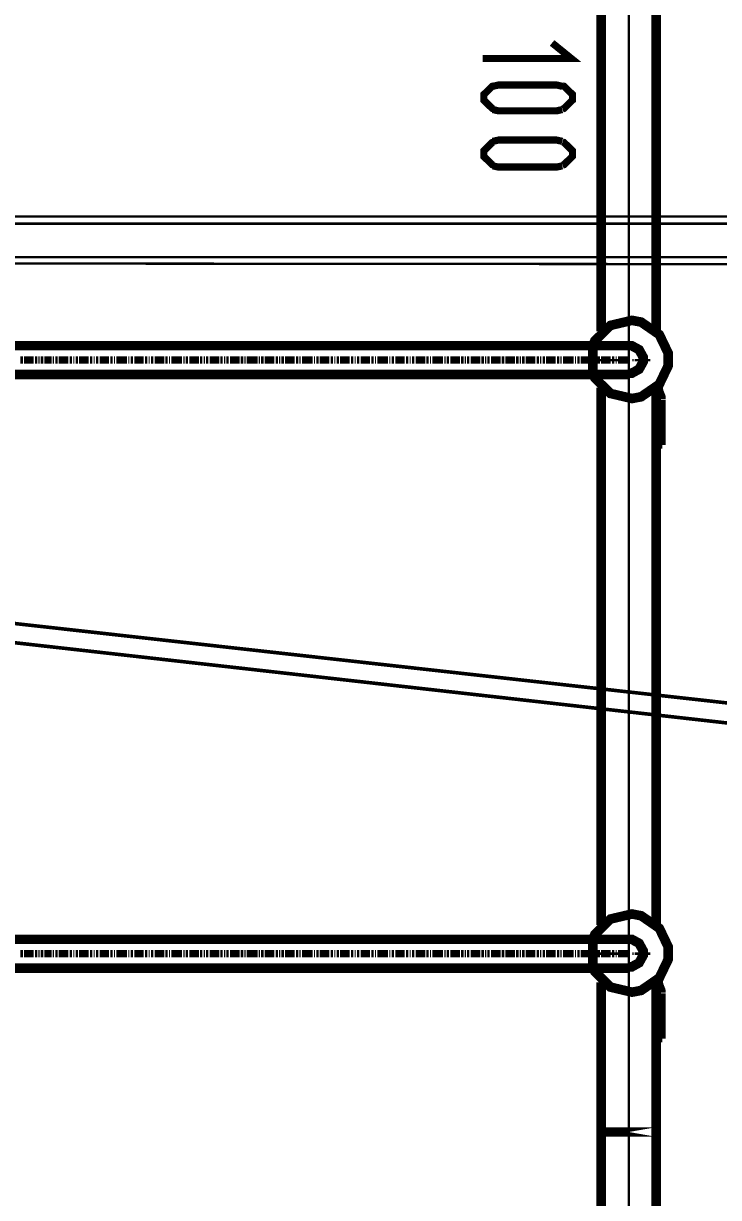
# Model space of a CAD drawing. Extents: x 0.4 to 11.4, y 0.4 to 16.2.
# Drawn here: x 8.507 to 9.474, y 8.723 to 10.358 of the extents above; entities that cross this region are included whole.
import ezdxf

# ---------------------------------------------------------------- set-up
doc = ezdxf.new("R2010")
doc.units = 0
doc.header["$MEASUREMENT"] = 0
doc.dimstyles.get("Standard").update_dxf_attribs({"dimtxt": 0.18, "dimasz": 0.18, "dimexe": 0.18, "dimexo": 0.0625, "dimgap": 0.09, "dimtad": 0, "dimtih": 1, "dimtoh": 1, "dimdec": 4, "dimzin": 0, "dimdsep": 46, "dimtxsty": 'Standard', "dimcen": 0.09, "dimadec": 0, "dimazin": 0, "dimtfac": 1, "dimtdec": 4, "dimtofl": 0, "dimtmove": 0, "dimatfit": 3, "dimfxl": 1, "dimtolj": 1, "dimtzin": 0, "dimarcsym": 0})

# ---------------------------------------------------------------- blocks, each defined once
blk = doc.blocks.new('*D3')
at = {"color": 0, "linetype": 'Continuous', "lineweight": -2, "transparency": 16777216}
for p, q in [((9.6237, 12.8227), (10.7662, 12.8227)), ((10.5862, 12.6427), (10.5862, 9.1986)), ((10.5862, 5.3945), (10.5862, 8.8386)), ((8.9003, 5.2145), (10.7662, 5.2145))]:
    blk.add_line(p, q, dxfattribs=at)
at = {"color": 0, "linetype": 'Continuous', "transparency": 16777216}
for points in [[(10.5562, 12.6427), (10.6162, 12.6427), (10.5862, 12.8227)], [(10.5562, 5.3945), (10.6162, 5.3945), (10.5862, 5.2145)]]:
    blk.add_solid(points, dxfattribs=at)
at = {"layer": 'Defpoints', "color": 0, "linetype": 'Continuous', "transparency": 16777216}
for p in [(9.5612, 12.8227), (10.5862, 12.8227), (8.8378, 5.2145)]:
    blk.add_point(p, dxfattribs=at)
at = {"color": 0, "linetype": 'Continuous', "transparency": 16777216, "insert": (10.5862, 9.0186), "char_height": 0.18, "attachment_point": 5}
blk.add_mtext('\\A1;varB', dxfattribs=at)

msp = doc.modelspace()

# ---------------------------------------------------------------- linework, layer by layer
at = {"color": 0}
for points, const_width in [([(9.34944, 8.81446), (9.34944, 10.7994)], 0.00333), ([(9.31108, 9.92947), (9.31108, 10.6778)], 0.01333), ([(9.38781, 9.92947), (9.38781, 10.6778)], 0.01333), ([(9.24278, 10.3311), (9.26942, 10.3095), (9.16613, 10.3095), (9.14611, 10.3095)], 0.01), ([(9.16146, 10.2714), (9.1594, 10.2707), (9.14779, 10.2592), (9.14779, 10.2553), (9.14779, 10.2513), (9.1594, 10.2399), (9.16146, 10.2392)], 0.01), ([(9.257, 10.2706), (9.24914, 10.2725), (9.16812, 10.2725), (9.16021, 10.2706)], 0.01), ([(9.25722, 10.2391), (9.25933, 10.2398), (9.27111, 10.2514), (9.27111, 10.2553), (9.27111, 10.2593), (9.25933, 10.2708), (9.25722, 10.2714)], 0.01), ([(9.16021, 10.2383), (9.16812, 10.2365), (9.24914, 10.2365), (9.257, 10.2383)], 0.01), ([(9.16146, 10.193), (9.1594, 10.1924), (9.14779, 10.1808), (9.14779, 10.1769), (9.14779, 10.1729), (9.1594, 10.1616), (9.16146, 10.1609)], 0.01), ([(9.257, 10.194), (9.24914, 10.1958), (9.16812, 10.1958), (9.16021, 10.194)], 0.01), ([(9.25722, 10.1607), (9.25933, 10.1615), (9.27111, 10.1731), (9.27111, 10.1769), (9.27111, 10.181), (9.25933, 10.1925), (9.25722, 10.1931)], 0.01), ([(9.16021, 10.1599), (9.16812, 10.1582), (9.24914, 10.1582), (9.257, 10.1599)], 0.01), ([(7.70281, 10.0895), (9.77111, 10.0895)], 0.00333), ([(9.77111, 10.0794), (7.70111, 10.0794)], 0.00333), ([(9.77111, 10.0228), (7.76611, 10.0245)], 0.00333), ([(9.77111, 10.0328), (7.76779, 10.0328)], 0.00333), ([(9.29986, 9.8705), (9.30225, 9.86447), (9.32411, 9.84289), (9.354, 9.83589), (9.36035, 9.83708), (9.36675, 9.83832), (9.39204, 9.85574), (9.40446, 9.88167), (9.40446, 9.89031), (9.40446, 9.89899), (9.39204, 9.92486), (9.36675, 9.94233), (9.36035, 9.94353), (9.354, 9.94476), (9.32411, 9.93772), (9.30225, 9.91613), (9.29986, 9.91004)], 0.01333), ([(9.29943, 9.86947), (9.29943, 9.90944)], 0.01333), ([(9.34944, 9.90944), (9.29943, 9.90944)], 0.01333), ([(9.35026, 9.8711), (9.35368, 9.8711), (9.36387, 9.87674), (9.36947, 9.88693), (9.36947, 9.89031), (9.36947, 9.89372), (9.36387, 9.90386), (9.35368, 9.90944), (9.35026, 9.90944)], 0.01333), ([(9.34944, 9.91444), (9.34944, 9.91613), (9.34944, 9.91775), (9.34944, 9.91943)], 0.00333), ([(9.34944, 9.91114), (9.34944, 9.91276)], 0.00333), ([(9.34944, 9.89947), (9.34944, 9.9011), (9.34944, 9.90278), (9.34944, 9.90446), (9.34944, 9.90608), (9.34944, 9.90776), (9.34944, 9.90944)], 0.00333), ([(9.34944, 9.89611), (9.34944, 9.89779)], 0.00333), ([(9.34944, 9.88444), (9.34944, 9.88613), (9.34944, 9.88781), (9.34944, 9.88943), (9.34944, 9.89111), (9.34944, 9.89279), (9.34944, 9.89442)], 0.00333), ([(9.34944, 9.86947), (9.29943, 9.86947)], 0.01333), ([(9.29943, 9.88943), (9.30111, 9.88943), (9.30279, 9.88943), (9.30447, 9.88943), (9.3061, 9.88943)], 0.00333), ([(9.30778, 9.88943), (9.30946, 9.88943), (9.31108, 9.88943)], 0.00333), ([(9.31278, 9.88943), (9.31446, 9.88943), (9.31614, 9.88943), (9.31776, 9.88943), (9.31944, 9.88943), (9.32112, 9.88943)], 0.00333), ([(9.32275, 9.88943), (9.32443, 9.88943), (9.32611, 9.88943)], 0.00333), ([(9.32781, 9.88943), (9.32943, 9.88943), (9.33111, 9.88943), (9.33279, 9.88943), (9.33442, 9.88943), (9.3361, 9.88943)], 0.00333), ([(9.33946, 9.88943), (9.3411, 9.88943)], 0.00333), ([(9.34278, 9.88943), (9.34446, 9.88943), (9.34614, 9.88943), (9.34776, 9.88943), (9.34944, 9.88943), (9.35113, 9.88943)], 0.00333), ([(9.34944, 9.88112), (9.34944, 9.88276)], 0.00333), ([(9.34944, 9.86947), (9.34944, 9.8711), (9.34944, 9.87278), (9.34944, 9.87446), (9.34944, 9.87608), (9.34944, 9.87776), (9.34944, 9.87944)], 0.00333), ([(9.35444, 9.88943), (9.35612, 9.88943)], 0.00333), ([(9.35781, 9.88943), (9.35943, 9.88943), (9.36111, 9.88943), (9.36279, 9.88943), (9.36442, 9.88943), (9.3661, 9.88943)], 0.00333), ([(9.36947, 9.88943), (9.3711, 9.88943)], 0.00333), ([(9.37278, 9.88943), (9.37446, 9.88943), (9.37608, 9.88943), (9.37776, 9.88943), (9.37944, 9.88943)], 0.00333), ([(9.34944, 9.8661), (9.34944, 9.86778)], 0.00333), ([(9.34944, 9.85943), (9.34944, 9.86111), (9.34944, 9.86279), (9.34944, 9.86442)], 0.00333), ([(9.39111, 9.85444), (9.39279, 9.84614), (9.39611, 9.83778)], 0.01), ([(9.31108, 9.10275), (9.31108, 9.85113)], 0.01333), ([(9.39111, 9.83778), (9.38781, 9.84446), (9.39279, 9.84614)], 0.01), ([(9.38781, 9.10275), (9.38781, 9.85113)], 0.01333), ([(9.38781, 9.85113), (9.38943, 9.84614)], 0.01), ([(9.39611, 9.83529), (9.39611, 9.8361), (9.39578, 9.83826), (9.39567, 9.83849)], 0.01), ([(9.39111, 9.83529), (9.39111, 9.83578), (9.3909, 9.83708), (9.39085, 9.83724)], 0.01), ([(9.39111, 9.77111), (9.39111, 9.83442)], 0.01), ([(9.39611, 9.77111), (9.39611, 9.83442)], 0.01), ([(9.39111, 9.77111), (9.39611, 9.77111)], 0.01), ([(9.82275, 9.37446), (7.65608, 9.6161)], 0.005), ([(9.83778, 9.34446), (7.64947, 9.5911)], 0.005), ([(9.29986, 9.04383), (9.30225, 9.03782), (9.32411, 9.01622), (9.354, 9.00917), (9.36035, 9.01036), (9.36675, 9.01161), (9.39204, 9.02908), (9.40446, 9.05496), (9.40446, 9.06358), (9.40446, 9.07226), (9.39204, 9.09819), (9.36675, 9.11561), (9.36035, 9.11681), (9.354, 9.11806), (9.32411, 9.11106), (9.30225, 9.08946), (9.29986, 9.08339)], 0.01333), ([(9.34944, 9.08946), (9.34944, 9.0911), (9.34944, 9.09278)], 0.00333), ([(9.29943, 9.04275), (9.29943, 9.08279)], 0.01333), ([(9.34944, 9.08279), (9.29943, 9.08279)], 0.01333), ([(9.35026, 9.04443), (9.35368, 9.04443), (9.36387, 9.05007), (9.36947, 9.06022), (9.36947, 9.06358), (9.36947, 9.067), (9.36387, 9.07721), (9.35368, 9.08279), (9.35026, 9.08279)], 0.01333), ([(9.34944, 9.07943), (9.34944, 9.08111), (9.34944, 9.08279), (9.34944, 9.08442), (9.34944, 9.0861), (9.34944, 9.08778)], 0.00333), ([(9.34944, 9.07443), (9.34944, 9.07611), (9.34944, 9.07781)], 0.00333), ([(9.34944, 9.06446), (9.34944, 9.06614), (9.34944, 9.06776), (9.34944, 9.06944), (9.34944, 9.07112), (9.34944, 9.07275)], 0.00333), ([(9.29943, 9.06278), (9.30111, 9.06278), (9.30279, 9.06278), (9.30447, 9.06278), (9.3061, 9.06278)], 0.00333), ([(9.30778, 9.06278), (9.30946, 9.06278), (9.31108, 9.06278)], 0.00333), ([(9.31278, 9.06278), (9.31446, 9.06278), (9.31614, 9.06278), (9.31776, 9.06278), (9.31944, 9.06278), (9.32112, 9.06278)], 0.00333), ([(9.32275, 9.06278), (9.32443, 9.06278), (9.32611, 9.06278)], 0.00333), ([(9.32781, 9.06278), (9.32943, 9.06278), (9.33111, 9.06278), (9.33279, 9.06278), (9.33442, 9.06278), (9.3361, 9.06278)], 0.00333), ([(9.33946, 9.06278), (9.3411, 9.06278)], 0.00333), ([(9.34278, 9.06278), (9.34446, 9.06278), (9.34614, 9.06278), (9.34776, 9.06278), (9.34944, 9.06278), (9.35113, 9.06278)], 0.00333), ([(9.34944, 9.05946), (9.34944, 9.06108), (9.34944, 9.06278)], 0.00333), ([(9.34944, 9.04943), (9.34944, 9.05111), (9.34944, 9.05279), (9.34944, 9.05447), (9.34944, 9.0561), (9.34944, 9.05778)], 0.00333), ([(9.35444, 9.06278), (9.35612, 9.06278)], 0.00333), ([(9.35781, 9.06278), (9.35943, 9.06278), (9.36111, 9.06278), (9.36279, 9.06278), (9.36442, 9.06278), (9.3661, 9.06278)], 0.00333), ([(9.36947, 9.06278), (9.3711, 9.06278)], 0.00333), ([(9.37278, 9.06278), (9.37446, 9.06278), (9.37608, 9.06278), (9.37776, 9.06278), (9.37944, 9.06278)], 0.00333), ([(9.34944, 9.04275), (9.29943, 9.04275)], 0.01333), ([(9.34944, 9.04443), (9.34944, 9.04611), (9.34944, 9.04779)], 0.00333), ([(9.34944, 9.03444), (9.34944, 9.03614), (9.34944, 9.03776), (9.34944, 9.03944), (9.34944, 9.04113), (9.34944, 9.04275)], 0.00333), ([(9.31108, 8.81446), (9.31108, 9.02279)], 0.01333), ([(9.38781, 8.81446), (9.38781, 9.02279)], 0.01333), ([(9.38781, 9.02279), (9.38943, 9.01779)], 0.01), ([(9.39111, 9.02778), (9.39279, 9.01942), (9.39611, 9.01113)], 0.01), ([(9.39111, 9.00944), (9.38781, 9.01779), (9.39279, 9.01942)], 0.01), ([(9.39111, 9.00862), (9.39111, 9.00911), (9.3909, 9.01042), (9.39085, 9.01053)], 0.01), ([(9.39111, 8.94444), (9.39111, 9.00776)], 0.01), ([(9.39611, 9.00862), (9.39611, 9.00944), (9.39578, 9.01161), (9.39567, 9.01183)], 0.01), ([(9.39611, 8.94444), (9.39611, 9.00776)], 0.01), ([(9.39111, 8.94444), (9.39611, 8.94444)], 0.01), ([(9.31108, 8.27447), (9.31108, 8.81446)], 0.01333), ([(9.34944, 4.84446), (9.34944, 8.81446)], 0.00333), ([(9.38781, 8.27447), (9.38781, 8.81446)], 0.01333)]:
    msp.add_lwpolyline(points, dxfattribs=dict(at, const_width=const_width))
at = {"color": 142}
for points, const_width in [([(9.29943, 9.90944), (7.12446, 9.90944)], 0.01333), ([(8.50276, 9.88943), (8.50444, 9.88943), (8.50612, 9.88943)], 0.01), ([(8.50776, 9.88943), (8.50944, 9.88943), (8.51113, 9.88943), (8.51281, 9.88943)], 0.01), ([(8.51281, 9.88943), (8.51443, 9.88943), (8.51611, 9.88943), (8.51779, 9.88943), (8.51942, 9.88943)], 0.01), ([(8.51942, 9.88943), (8.52111, 9.88943)], 0.01), ([(8.52279, 9.88943), (8.52447, 9.88943), (8.5261, 9.88943)], 0.01), ([(8.52778, 9.88943), (8.52946, 9.88943)], 0.01), ([(8.53108, 9.88943), (8.53276, 9.88943), (8.53444, 9.88943)], 0.01), ([(8.53614, 9.88943), (8.53776, 9.88943), (8.53944, 9.88943), (8.54113, 9.88943)], 0.01), ([(8.54113, 9.88943), (8.54275, 9.88943), (8.54443, 9.88943), (8.54611, 9.88943)], 0.01), ([(8.54779, 9.88943), (8.54943, 9.88943)], 0.01), ([(8.55111, 9.88943), (8.55279, 9.88943), (8.55447, 9.88943)], 0.01), ([(8.5561, 9.88943), (8.55778, 9.88943), (8.55946, 9.88943), (8.56108, 9.88943)], 0.01), ([(8.56108, 9.88943), (8.56278, 9.88943), (8.56446, 9.88943), (8.56614, 9.88943), (8.56776, 9.88943)], 0.01), ([(8.56776, 9.88943), (8.56944, 9.88943)], 0.01), ([(8.57112, 9.88943), (8.57275, 9.88943), (8.57443, 9.88943)], 0.01), ([(8.57611, 9.88943), (8.57781, 9.88943)], 0.01), ([(8.57943, 9.88943), (8.58111, 9.88943), (8.58279, 9.88943)], 0.01), ([(8.58442, 9.88943), (8.5861, 9.88943), (8.58778, 9.88943), (8.58946, 9.88943)], 0.01), ([(8.58946, 9.88943), (8.5911, 9.88943), (8.59278, 9.88943), (8.59446, 9.88943), (8.59614, 9.88943)], 0.01), ([(8.59614, 9.88943), (8.59776, 9.88943)], 0.01), ([(8.59944, 9.88943), (8.60113, 9.88943), (8.60275, 9.88943)], 0.01), ([(8.60444, 9.88943), (8.60612, 9.88943)], 0.01), ([(8.60781, 9.88943), (8.60943, 9.88943), (8.61111, 9.88943)], 0.01), ([(8.61279, 9.88943), (8.61442, 9.88943), (8.6161, 9.88943), (8.61778, 9.88943)], 0.01), ([(8.61778, 9.88943), (8.61947, 9.88943), (8.6211, 9.88943), (8.62278, 9.88943), (8.62446, 9.88943)], 0.01), ([(8.62446, 9.88943), (8.62608, 9.88943)], 0.01), ([(8.62776, 9.88943), (8.62944, 9.88943), (8.63112, 9.88943)], 0.01), ([(8.63276, 9.88943), (8.63444, 9.88943)], 0.01), ([(8.63613, 9.88943), (8.63781, 9.88943), (8.63943, 9.88943), (8.64111, 9.88943)], 0.01), ([(8.64111, 9.88943), (8.64279, 9.88943), (8.64442, 9.88943), (8.64611, 9.88943), (8.64779, 9.88943)], 0.01), ([(8.64779, 9.88943), (8.64947, 9.88943), (8.6511, 9.88943)], 0.01), ([(8.65278, 9.88943), (8.65446, 9.88943)], 0.01), ([(8.65608, 9.88943), (8.65776, 9.88943), (8.65944, 9.88943)], 0.01), ([(8.66114, 9.88943), (8.66276, 9.88943), (8.66444, 9.88943), (8.66613, 9.88943)], 0.01), ([(8.66613, 9.88943), (8.66775, 9.88943), (8.66943, 9.88943), (8.67111, 9.88943), (8.67279, 9.88943)], 0.01), ([(8.67279, 9.88943), (8.67443, 9.88943)], 0.01), ([(8.67611, 9.88943), (8.67779, 9.88943), (8.67947, 9.88943)], 0.01), ([(8.6811, 9.88943), (8.68278, 9.88943)], 0.01), ([(8.68446, 9.88943), (8.68608, 9.88943), (8.68778, 9.88943)], 0.01), ([(8.68946, 9.88943), (8.69114, 9.88943), (8.69276, 9.88943), (8.69444, 9.88943)], 0.01), ([(8.69444, 9.88943), (8.69612, 9.88943), (8.69775, 9.88943), (8.69943, 9.88943), (8.70111, 9.88943)], 0.01), ([(8.70111, 9.88943), (8.70281, 9.88943)], 0.01), ([(8.70443, 9.88943), (8.70611, 9.88943), (8.70779, 9.88943)], 0.01), ([(8.70942, 9.88943), (8.7111, 9.88943)], 0.01), ([(8.71278, 9.88943), (8.71446, 9.88943), (8.7161, 9.88943), (8.71778, 9.88943)], 0.01), ([(8.71778, 9.88943), (8.71946, 9.88943), (8.72114, 9.88943), (8.72276, 9.88943), (8.72444, 9.88943)], 0.01), ([(8.72444, 9.88943), (8.72613, 9.88943), (8.72775, 9.88943)], 0.01), ([(8.72944, 9.88943), (8.73112, 9.88943)], 0.01), ([(8.73281, 9.88943), (8.73443, 9.88943), (8.73611, 9.88943)], 0.01), ([(8.73779, 9.88943), (8.73942, 9.88943), (8.7411, 9.88943), (8.74278, 9.88943)], 0.01), ([(8.74278, 9.88943), (8.74447, 9.88943), (8.7461, 9.88943), (8.74778, 9.88943), (8.74946, 9.88943)], 0.01), ([(8.74946, 9.88943), (8.75108, 9.88943)], 0.01), ([(8.75276, 9.88943), (8.75444, 9.88943), (8.75612, 9.88943)], 0.01), ([(8.75776, 9.88943), (8.75944, 9.88943)], 0.01), ([(8.76113, 9.88943), (8.76281, 9.88943), (8.76443, 9.88943)], 0.01), ([(8.76611, 9.88943), (8.76779, 9.88943), (8.76942, 9.88943), (8.77111, 9.88943)], 0.01), ([(8.77111, 9.88943), (8.77279, 9.88943), (8.77447, 9.88943), (8.7761, 9.88943), (8.77778, 9.88943)], 0.01), ([(8.77778, 9.88943), (8.77946, 9.88943)], 0.01), ([(8.78108, 9.88943), (8.78276, 9.88943), (8.78444, 9.88943)], 0.01), ([(8.78614, 9.88943), (8.78776, 9.88943)], 0.01), ([(8.78944, 9.88943), (8.79113, 9.88943), (8.79275, 9.88943)], 0.01), ([(8.79443, 9.88943), (8.79611, 9.88943), (8.79779, 9.88943), (8.79943, 9.88943)], 0.01), ([(8.79943, 9.88943), (8.80111, 9.88943), (8.80279, 9.88943), (8.80447, 9.88943), (8.8061, 9.88943)], 0.01), ([(8.8061, 9.88943), (8.80778, 9.88943)], 0.01), ([(8.80946, 9.88943), (8.81108, 9.88943), (8.81278, 9.88943)], 0.01), ([(8.81446, 9.88943), (8.81614, 9.88943)], 0.01), ([(8.81776, 9.88943), (8.81944, 9.88943), (8.82112, 9.88943), (8.82275, 9.88943)], 0.01), ([(8.82275, 9.88943), (8.82443, 9.88943), (8.82611, 9.88943), (8.82781, 9.88943), (8.82943, 9.88943)], 0.01), ([(8.82943, 9.88943), (8.83111, 9.88943), (8.83279, 9.88943)], 0.01), ([(8.83442, 9.88943), (8.8361, 9.88943)], 0.01), ([(8.83778, 9.88943), (8.83946, 9.88943), (8.8411, 9.88943)], 0.01), ([(8.84278, 9.88943), (8.84446, 9.88943), (8.84614, 9.88943), (8.84776, 9.88943)], 0.01), ([(8.84776, 9.88943), (8.84944, 9.88943), (8.85113, 9.88943), (8.85275, 9.88943), (8.85444, 9.88943)], 0.01), ([(8.85444, 9.88943), (8.85612, 9.88943)], 0.01), ([(8.85781, 9.88943), (8.85943, 9.88943), (8.86111, 9.88943)], 0.01), ([(8.86279, 9.88943), (8.86442, 9.88943)], 0.01), ([(8.8661, 9.88943), (8.86778, 9.88943), (8.86947, 9.88943)], 0.01), ([(8.8711, 9.88943), (8.87278, 9.88943), (8.87446, 9.88943), (8.87608, 9.88943)], 0.01), ([(8.87608, 9.88943), (8.87776, 9.88943), (8.87944, 9.88943), (8.88112, 9.88943), (8.88276, 9.88943)], 0.01), ([(8.88276, 9.88943), (8.88444, 9.88943)], 0.01), ([(8.88613, 9.88943), (8.88781, 9.88943), (8.88943, 9.88943)], 0.01), ([(8.89111, 9.88943), (8.89279, 9.88943)], 0.01), ([(8.89442, 9.88943), (8.89611, 9.88943), (8.89779, 9.88943), (8.89947, 9.88943)], 0.01), ([(8.89947, 9.88943), (8.9011, 9.88943), (8.90278, 9.88943), (8.90446, 9.88943), (8.90608, 9.88943)], 0.01), ([(8.90608, 9.88943), (8.90776, 9.88943), (8.90944, 9.88943)], 0.01), ([(8.91114, 9.88943), (8.91276, 9.88943)], 0.01), ([(8.91444, 9.88943), (8.91613, 9.88943), (8.91775, 9.88943)], 0.01), ([(8.91943, 9.88943), (8.92111, 9.88943), (8.92279, 9.88943), (8.92443, 9.88943)], 0.01), ([(8.92443, 9.88943), (8.92611, 9.88943), (8.92779, 9.88943), (8.92947, 9.88943), (8.9311, 9.88943)], 0.01), ([(8.9311, 9.88943), (8.93278, 9.88943)], 0.01), ([(8.93446, 9.88943), (8.93608, 9.88943), (8.93778, 9.88943)], 0.01), ([(8.93946, 9.88943), (8.94114, 9.88943)], 0.01), ([(8.94276, 9.88943), (8.94444, 9.88943), (8.94612, 9.88943)], 0.01), ([(8.94775, 9.88943), (8.94943, 9.88943), (8.95111, 9.88943), (8.95281, 9.88943)], 0.01), ([(8.95281, 9.88943), (8.95443, 9.88943), (8.95611, 9.88943), (8.95779, 9.88943), (8.95942, 9.88943)], 0.01), ([(8.95942, 9.88943), (8.9611, 9.88943)], 0.01), ([(8.96278, 9.88943), (8.96446, 9.88943), (8.9661, 9.88943)], 0.01), ([(8.96778, 9.88943), (8.96946, 9.88943)], 0.01), ([(8.97114, 9.88943), (8.97276, 9.88943), (8.97444, 9.88943)], 0.01), ([(8.97613, 9.88943), (8.97775, 9.88943), (8.97944, 9.88943), (8.98112, 9.88943)], 0.01), ([(8.98112, 9.88943), (8.98281, 9.88943), (8.98443, 9.88943), (8.98611, 9.88943), (8.98779, 9.88943)], 0.01), ([(8.98779, 9.88943), (8.98942, 9.88943)], 0.01), ([(8.9911, 9.88943), (8.99278, 9.88943), (8.99447, 9.88943)], 0.01), ([(8.9961, 9.88943), (8.99778, 9.88943)], 0.01), ([(8.99946, 9.88943), (9.00108, 9.88943), (9.00276, 9.88943), (9.00444, 9.88943)], 0.01), ([(9.00444, 9.88943), (9.00612, 9.88943), (9.00776, 9.88943), (9.00944, 9.88943), (9.01113, 9.88943)], 0.01), ([(9.01113, 9.88943), (9.01281, 9.88943), (9.01443, 9.88943)], 0.01), ([(9.01611, 9.88943), (9.01779, 9.88943)], 0.01), ([(9.01942, 9.88943), (9.02111, 9.88943), (9.02279, 9.88943)], 0.01), ([(9.02447, 9.88943), (9.0261, 9.88943), (9.02778, 9.88943), (9.02946, 9.88943)], 0.01), ([(9.02946, 9.88943), (9.03108, 9.88943), (9.03276, 9.88943), (9.03444, 9.88943), (9.03614, 9.88943)], 0.01), ([(9.03614, 9.88943), (9.03776, 9.88943)], 0.01), ([(9.03944, 9.88943), (9.04113, 9.88943), (9.04275, 9.88943)], 0.01), ([(9.04443, 9.88943), (9.04611, 9.88943)], 0.01), ([(9.04779, 9.88943), (9.04943, 9.88943), (9.05111, 9.88943)], 0.01), ([(9.05279, 9.88943), (9.05447, 9.88943), (9.0561, 9.88943), (9.05778, 9.88943)], 0.01), ([(9.05778, 9.88943), (9.05946, 9.88943), (9.06108, 9.88943), (9.06278, 9.88943), (9.06446, 9.88943)], 0.01), ([(9.06446, 9.88943), (9.06614, 9.88943)], 0.01), ([(9.06776, 9.88943), (9.06944, 9.88943), (9.07112, 9.88943)], 0.01), ([(9.07275, 9.88943), (9.07443, 9.88943)], 0.01), ([(9.07611, 9.88943), (9.07781, 9.88943), (9.07943, 9.88943), (9.08111, 9.88943)], 0.01), ([(9.08111, 9.88943), (9.08279, 9.88943), (9.08442, 9.88943), (9.0861, 9.88943), (9.08778, 9.88943)], 0.01), ([(9.08778, 9.88943), (9.08946, 9.88943), (9.0911, 9.88943)], 0.01), ([(9.09278, 9.88943), (9.09446, 9.88943)], 0.01), ([(9.09614, 9.88943), (9.09776, 9.88943), (9.09944, 9.88943)], 0.01), ([(9.10113, 9.88943), (9.10275, 9.88943), (9.10444, 9.88943), (9.10612, 9.88943)], 0.01), ([(9.10612, 9.88943), (9.10781, 9.88943), (9.10943, 9.88943), (9.11111, 9.88943), (9.11279, 9.88943)], 0.01), ([(9.11279, 9.88943), (9.11442, 9.88943)], 0.01), ([(9.1161, 9.88943), (9.11778, 9.88943), (9.11947, 9.88943)], 0.01), ([(9.1211, 9.88943), (9.12278, 9.88943)], 0.01), ([(9.12446, 9.88943), (9.12608, 9.88943), (9.12776, 9.88943)], 0.01), ([(9.12944, 9.88943), (9.13112, 9.88943), (9.13276, 9.88943), (9.13444, 9.88943)], 0.01), ([(9.13444, 9.88943), (9.13613, 9.88943), (9.13781, 9.88943), (9.13943, 9.88943), (9.14111, 9.88943)], 0.01), ([(9.14111, 9.88943), (9.14279, 9.88943)], 0.01), ([(9.14442, 9.88943), (9.14611, 9.88943), (9.14779, 9.88943)], 0.01), ([(9.14947, 9.88943), (9.1511, 9.88943)], 0.01), ([(9.15278, 9.88943), (9.15446, 9.88943), (9.15608, 9.88943)], 0.01), ([(9.15776, 9.88943), (9.15944, 9.88943), (9.16114, 9.88943), (9.16276, 9.88943)], 0.01), ([(9.16276, 9.88943), (9.16444, 9.88943), (9.16613, 9.88943), (9.16775, 9.88943), (9.16943, 9.88943)], 0.01), ([(9.16943, 9.88943), (9.17111, 9.88943)], 0.01), ([(9.17279, 9.88943), (9.17443, 9.88943), (9.17611, 9.88943)], 0.01), ([(9.17779, 9.88943), (9.17947, 9.88943), (9.1811, 9.88943), (9.18278, 9.88943)], 0.01), ([(9.18278, 9.88943), (9.18446, 9.88943), (9.18608, 9.88943), (9.18778, 9.88943), (9.18946, 9.88943)], 0.01), ([(9.18946, 9.88943), (9.19114, 9.88943)], 0.01), ([(9.19276, 9.88943), (9.19444, 9.88943), (9.19612, 9.88943)], 0.01), ([(9.19775, 9.88943), (9.19943, 9.88943)], 0.01), ([(9.20111, 9.88943), (9.20281, 9.88943), (9.20443, 9.88943)], 0.01), ([(9.20611, 9.88943), (9.20779, 9.88943), (9.20942, 9.88943), (9.2111, 9.88943)], 0.01), ([(9.2111, 9.88943), (9.21278, 9.88943), (9.21446, 9.88943), (9.2161, 9.88943), (9.21778, 9.88943)], 0.01), ([(9.21778, 9.88943), (9.21946, 9.88943)], 0.01), ([(9.22114, 9.88943), (9.22276, 9.88943), (9.22444, 9.88943)], 0.01), ([(9.22613, 9.88943), (9.22775, 9.88943)], 0.01), ([(9.22944, 9.88943), (9.23112, 9.88943), (9.23281, 9.88943)], 0.01), ([(9.23443, 9.88943), (9.23611, 9.88943), (9.23779, 9.88943), (9.23942, 9.88943)], 0.01), ([(9.23942, 9.88943), (9.2411, 9.88943), (9.24278, 9.88943), (9.24447, 9.88943), (9.2461, 9.88943)], 0.01), ([(9.2461, 9.88943), (9.24778, 9.88943)], 0.01), ([(9.24946, 9.88943), (9.25108, 9.88943), (9.25276, 9.88943)], 0.01), ([(9.25444, 9.88943), (9.25612, 9.88943)], 0.01), ([(9.25776, 9.88943), (9.25944, 9.88943), (9.26113, 9.88943), (9.26281, 9.88943)], 0.01), ([(9.26281, 9.88943), (9.26443, 9.88943), (9.26611, 9.88943), (9.26779, 9.88943), (9.26942, 9.88943)], 0.01), ([(9.26942, 9.88943), (9.27111, 9.88943), (9.27279, 9.88943)], 0.01), ([(9.27447, 9.88943), (9.2761, 9.88943)], 0.01), ([(9.27778, 9.88943), (9.27946, 9.88943), (9.28108, 9.88943)], 0.01), ([(9.28276, 9.88943), (9.28444, 9.88943), (9.28614, 9.88943), (9.28776, 9.88943)], 0.01), ([(9.28776, 9.88943), (9.28944, 9.88943), (9.29113, 9.88943), (9.29275, 9.88943), (9.29443, 9.88943)], 0.01), ([(9.29443, 9.88943), (9.29611, 9.88943)], 0.01), ([(9.29779, 9.88943), (9.29943, 9.88943), (9.30111, 9.88943)], 0.01), ([(9.30279, 9.88943), (9.30447, 9.88943)], 0.01), ([(9.3061, 9.88943), (9.30778, 9.88943), (9.30946, 9.88943)], 0.01), ([(9.31108, 9.88943), (9.31278, 9.88943), (9.31446, 9.88943), (9.31614, 9.88943)], 0.01), ([(9.31614, 9.88943), (9.31776, 9.88943), (9.31944, 9.88943), (9.32112, 9.88943), (9.32275, 9.88943)], 0.01), ([(9.32275, 9.88943), (9.32443, 9.88943)], 0.01), ([(9.32611, 9.88943), (9.32781, 9.88943), (9.32943, 9.88943)], 0.01), ([(9.33111, 9.88943), (9.33279, 9.88943)], 0.01), ([(9.33442, 9.88943), (9.3361, 9.88943), (9.33778, 9.88943), (9.33946, 9.88943)], 0.01), ([(9.33946, 9.88943), (9.3411, 9.88943), (9.34278, 9.88943), (9.34446, 9.88943), (9.34614, 9.88943)], 0.01), ([(9.34614, 9.88943), (9.34776, 9.88943), (9.34944, 9.88943)], 0.01), ([(9.29943, 9.86947), (7.12446, 9.86947)], 0.01333), ([(9.29943, 9.08279), (7.12446, 9.08279)], 0.01333), ([(8.50276, 9.06278), (8.50444, 9.06278), (8.50612, 9.06278)], 0.01), ([(8.50776, 9.06278), (8.50944, 9.06278), (8.51113, 9.06278), (8.51281, 9.06278)], 0.01), ([(8.51281, 9.06278), (8.51443, 9.06278), (8.51611, 9.06278), (8.51779, 9.06278), (8.51942, 9.06278)], 0.01), ([(8.51942, 9.06278), (8.52111, 9.06278)], 0.01), ([(8.52279, 9.06278), (8.52447, 9.06278), (8.5261, 9.06278)], 0.01), ([(8.52778, 9.06278), (8.52946, 9.06278)], 0.01), ([(8.53108, 9.06278), (8.53276, 9.06278), (8.53444, 9.06278)], 0.01), ([(8.53614, 9.06278), (8.53776, 9.06278), (8.53944, 9.06278), (8.54113, 9.06278)], 0.01), ([(8.54113, 9.06278), (8.54275, 9.06278), (8.54443, 9.06278), (8.54611, 9.06278)], 0.01), ([(8.54779, 9.06278), (8.54943, 9.06278)], 0.01), ([(8.55111, 9.06278), (8.55279, 9.06278), (8.55447, 9.06278)], 0.01), ([(8.5561, 9.06278), (8.55778, 9.06278), (8.55946, 9.06278), (8.56108, 9.06278)], 0.01), ([(8.56108, 9.06278), (8.56278, 9.06278), (8.56446, 9.06278), (8.56614, 9.06278), (8.56776, 9.06278)], 0.01), ([(8.56776, 9.06278), (8.56944, 9.06278)], 0.01), ([(8.57112, 9.06278), (8.57275, 9.06278), (8.57443, 9.06278)], 0.01), ([(8.57611, 9.06278), (8.57781, 9.06278)], 0.01), ([(8.57943, 9.06278), (8.58111, 9.06278), (8.58279, 9.06278)], 0.01), ([(8.58442, 9.06278), (8.5861, 9.06278), (8.58778, 9.06278), (8.58946, 9.06278)], 0.01), ([(8.58946, 9.06278), (8.5911, 9.06278), (8.59278, 9.06278), (8.59446, 9.06278), (8.59614, 9.06278)], 0.01), ([(8.59614, 9.06278), (8.59776, 9.06278)], 0.01), ([(8.59944, 9.06278), (8.60113, 9.06278), (8.60275, 9.06278)], 0.01), ([(8.60444, 9.06278), (8.60612, 9.06278)], 0.01), ([(8.60781, 9.06278), (8.60943, 9.06278), (8.61111, 9.06278)], 0.01), ([(8.61279, 9.06278), (8.61442, 9.06278), (8.6161, 9.06278), (8.61778, 9.06278)], 0.01), ([(8.61778, 9.06278), (8.61947, 9.06278), (8.6211, 9.06278), (8.62278, 9.06278), (8.62446, 9.06278)], 0.01), ([(8.62446, 9.06278), (8.62608, 9.06278)], 0.01), ([(8.62776, 9.06278), (8.62944, 9.06278), (8.63112, 9.06278)], 0.01), ([(8.63276, 9.06278), (8.63444, 9.06278)], 0.01), ([(8.63613, 9.06278), (8.63781, 9.06278), (8.63943, 9.06278), (8.64111, 9.06278)], 0.01), ([(8.64111, 9.06278), (8.64279, 9.06278), (8.64442, 9.06278), (8.64611, 9.06278), (8.64779, 9.06278)], 0.01), ([(8.64779, 9.06278), (8.64947, 9.06278), (8.6511, 9.06278)], 0.01), ([(8.65278, 9.06278), (8.65446, 9.06278)], 0.01), ([(8.65608, 9.06278), (8.65776, 9.06278), (8.65944, 9.06278)], 0.01), ([(8.66114, 9.06278), (8.66276, 9.06278), (8.66444, 9.06278), (8.66613, 9.06278)], 0.01), ([(8.66613, 9.06278), (8.66775, 9.06278), (8.66943, 9.06278), (8.67111, 9.06278), (8.67279, 9.06278)], 0.01), ([(8.67279, 9.06278), (8.67443, 9.06278)], 0.01), ([(8.67611, 9.06278), (8.67779, 9.06278), (8.67947, 9.06278)], 0.01), ([(8.6811, 9.06278), (8.68278, 9.06278)], 0.01), ([(8.68446, 9.06278), (8.68608, 9.06278), (8.68778, 9.06278)], 0.01), ([(8.68946, 9.06278), (8.69114, 9.06278), (8.69276, 9.06278), (8.69444, 9.06278)], 0.01), ([(8.69444, 9.06278), (8.69612, 9.06278), (8.69775, 9.06278), (8.69943, 9.06278), (8.70111, 9.06278)], 0.01), ([(8.70111, 9.06278), (8.70281, 9.06278)], 0.01), ([(8.70443, 9.06278), (8.70611, 9.06278), (8.70779, 9.06278)], 0.01), ([(8.70942, 9.06278), (8.7111, 9.06278)], 0.01), ([(8.71278, 9.06278), (8.71446, 9.06278), (8.7161, 9.06278), (8.71778, 9.06278)], 0.01), ([(8.71778, 9.06278), (8.71946, 9.06278), (8.72114, 9.06278), (8.72276, 9.06278), (8.72444, 9.06278)], 0.01), ([(8.72444, 9.06278), (8.72613, 9.06278), (8.72775, 9.06278)], 0.01), ([(8.72944, 9.06278), (8.73112, 9.06278)], 0.01), ([(8.73281, 9.06278), (8.73443, 9.06278), (8.73611, 9.06278)], 0.01), ([(8.73779, 9.06278), (8.73942, 9.06278), (8.7411, 9.06278), (8.74278, 9.06278)], 0.01), ([(8.74278, 9.06278), (8.74447, 9.06278), (8.7461, 9.06278), (8.74778, 9.06278), (8.74946, 9.06278)], 0.01), ([(8.74946, 9.06278), (8.75108, 9.06278)], 0.01), ([(8.75276, 9.06278), (8.75444, 9.06278), (8.75612, 9.06278)], 0.01), ([(8.75776, 9.06278), (8.75944, 9.06278)], 0.01), ([(8.76113, 9.06278), (8.76281, 9.06278), (8.76443, 9.06278)], 0.01), ([(8.76611, 9.06278), (8.76779, 9.06278), (8.76942, 9.06278), (8.77111, 9.06278)], 0.01), ([(8.77111, 9.06278), (8.77279, 9.06278), (8.77447, 9.06278), (8.7761, 9.06278), (8.77778, 9.06278)], 0.01), ([(8.77778, 9.06278), (8.77946, 9.06278)], 0.01), ([(8.78108, 9.06278), (8.78276, 9.06278), (8.78444, 9.06278)], 0.01), ([(8.78614, 9.06278), (8.78776, 9.06278)], 0.01), ([(8.78944, 9.06278), (8.79113, 9.06278), (8.79275, 9.06278)], 0.01), ([(8.79443, 9.06278), (8.79611, 9.06278), (8.79779, 9.06278), (8.79943, 9.06278)], 0.01), ([(8.79943, 9.06278), (8.80111, 9.06278), (8.80279, 9.06278), (8.80447, 9.06278), (8.8061, 9.06278)], 0.01), ([(8.8061, 9.06278), (8.80778, 9.06278)], 0.01), ([(8.80946, 9.06278), (8.81108, 9.06278), (8.81278, 9.06278)], 0.01), ([(8.81446, 9.06278), (8.81614, 9.06278)], 0.01), ([(8.81776, 9.06278), (8.81944, 9.06278), (8.82112, 9.06278), (8.82275, 9.06278)], 0.01), ([(8.82275, 9.06278), (8.82443, 9.06278), (8.82611, 9.06278), (8.82781, 9.06278), (8.82943, 9.06278)], 0.01), ([(8.82943, 9.06278), (8.83111, 9.06278), (8.83279, 9.06278)], 0.01), ([(8.83442, 9.06278), (8.8361, 9.06278)], 0.01), ([(8.83778, 9.06278), (8.83946, 9.06278), (8.8411, 9.06278)], 0.01), ([(8.84278, 9.06278), (8.84446, 9.06278), (8.84614, 9.06278), (8.84776, 9.06278)], 0.01), ([(8.84776, 9.06278), (8.84944, 9.06278), (8.85113, 9.06278), (8.85275, 9.06278), (8.85444, 9.06278)], 0.01), ([(8.85444, 9.06278), (8.85612, 9.06278)], 0.01), ([(8.85781, 9.06278), (8.85943, 9.06278), (8.86111, 9.06278)], 0.01), ([(8.86279, 9.06278), (8.86442, 9.06278)], 0.01), ([(8.8661, 9.06278), (8.86778, 9.06278), (8.86947, 9.06278)], 0.01), ([(8.8711, 9.06278), (8.87278, 9.06278), (8.87446, 9.06278), (8.87608, 9.06278)], 0.01), ([(8.87608, 9.06278), (8.87776, 9.06278), (8.87944, 9.06278), (8.88112, 9.06278), (8.88276, 9.06278)], 0.01), ([(8.88276, 9.06278), (8.88444, 9.06278)], 0.01), ([(8.88613, 9.06278), (8.88781, 9.06278), (8.88943, 9.06278)], 0.01), ([(8.89111, 9.06278), (8.89279, 9.06278)], 0.01), ([(8.89442, 9.06278), (8.89611, 9.06278), (8.89779, 9.06278), (8.89947, 9.06278)], 0.01), ([(8.89947, 9.06278), (8.9011, 9.06278), (8.90278, 9.06278), (8.90446, 9.06278), (8.90608, 9.06278)], 0.01), ([(8.90608, 9.06278), (8.90776, 9.06278), (8.90944, 9.06278)], 0.01), ([(8.91114, 9.06278), (8.91276, 9.06278)], 0.01), ([(8.91444, 9.06278), (8.91613, 9.06278), (8.91775, 9.06278)], 0.01), ([(8.91943, 9.06278), (8.92111, 9.06278), (8.92279, 9.06278), (8.92443, 9.06278)], 0.01), ([(8.92443, 9.06278), (8.92611, 9.06278), (8.92779, 9.06278), (8.92947, 9.06278), (8.9311, 9.06278)], 0.01), ([(8.9311, 9.06278), (8.93278, 9.06278)], 0.01), ([(8.93446, 9.06278), (8.93608, 9.06278), (8.93778, 9.06278)], 0.01), ([(8.93946, 9.06278), (8.94114, 9.06278)], 0.01), ([(8.94276, 9.06278), (8.94444, 9.06278), (8.94612, 9.06278)], 0.01), ([(8.94775, 9.06278), (8.94943, 9.06278), (8.95111, 9.06278), (8.95281, 9.06278)], 0.01), ([(8.95281, 9.06278), (8.95443, 9.06278), (8.95611, 9.06278), (8.95779, 9.06278), (8.95942, 9.06278)], 0.01), ([(8.95942, 9.06278), (8.9611, 9.06278)], 0.01), ([(8.96278, 9.06278), (8.96446, 9.06278), (8.9661, 9.06278)], 0.01), ([(8.96778, 9.06278), (8.96946, 9.06278)], 0.01), ([(8.97114, 9.06278), (8.97276, 9.06278), (8.97444, 9.06278)], 0.01), ([(8.97613, 9.06278), (8.97775, 9.06278), (8.97944, 9.06278), (8.98112, 9.06278)], 0.01), ([(8.98112, 9.06278), (8.98281, 9.06278), (8.98443, 9.06278), (8.98611, 9.06278), (8.98779, 9.06278)], 0.01), ([(8.98779, 9.06278), (8.98942, 9.06278)], 0.01), ([(8.9911, 9.06278), (8.99278, 9.06278), (8.99447, 9.06278)], 0.01), ([(8.9961, 9.06278), (8.99778, 9.06278)], 0.01), ([(8.99946, 9.06278), (9.00108, 9.06278), (9.00276, 9.06278), (9.00444, 9.06278)], 0.01), ([(9.00444, 9.06278), (9.00612, 9.06278), (9.00776, 9.06278), (9.00944, 9.06278), (9.01113, 9.06278)], 0.01), ([(9.01113, 9.06278), (9.01281, 9.06278), (9.01443, 9.06278)], 0.01), ([(9.01611, 9.06278), (9.01779, 9.06278)], 0.01), ([(9.01942, 9.06278), (9.02111, 9.06278), (9.02279, 9.06278)], 0.01), ([(9.02447, 9.06278), (9.0261, 9.06278), (9.02778, 9.06278), (9.02946, 9.06278)], 0.01), ([(9.02946, 9.06278), (9.03108, 9.06278), (9.03276, 9.06278), (9.03444, 9.06278), (9.03614, 9.06278)], 0.01), ([(9.03614, 9.06278), (9.03776, 9.06278)], 0.01), ([(9.03944, 9.06278), (9.04113, 9.06278), (9.04275, 9.06278)], 0.01), ([(9.04443, 9.06278), (9.04611, 9.06278)], 0.01), ([(9.04779, 9.06278), (9.04943, 9.06278), (9.05111, 9.06278)], 0.01), ([(9.05279, 9.06278), (9.05447, 9.06278), (9.0561, 9.06278), (9.05778, 9.06278)], 0.01), ([(9.05778, 9.06278), (9.05946, 9.06278), (9.06108, 9.06278), (9.06278, 9.06278), (9.06446, 9.06278)], 0.01), ([(9.06446, 9.06278), (9.06614, 9.06278)], 0.01), ([(9.06776, 9.06278), (9.06944, 9.06278), (9.07112, 9.06278)], 0.01), ([(9.07275, 9.06278), (9.07443, 9.06278)], 0.01), ([(9.07611, 9.06278), (9.07781, 9.06278), (9.07943, 9.06278), (9.08111, 9.06278)], 0.01), ([(9.08111, 9.06278), (9.08279, 9.06278), (9.08442, 9.06278), (9.0861, 9.06278), (9.08778, 9.06278)], 0.01), ([(9.08778, 9.06278), (9.08946, 9.06278), (9.0911, 9.06278)], 0.01), ([(9.09278, 9.06278), (9.09446, 9.06278)], 0.01), ([(9.09614, 9.06278), (9.09776, 9.06278), (9.09944, 9.06278)], 0.01), ([(9.10113, 9.06278), (9.10275, 9.06278), (9.10444, 9.06278), (9.10612, 9.06278)], 0.01), ([(9.10612, 9.06278), (9.10781, 9.06278), (9.10943, 9.06278), (9.11111, 9.06278), (9.11279, 9.06278)], 0.01), ([(9.11279, 9.06278), (9.11442, 9.06278)], 0.01), ([(9.1161, 9.06278), (9.11778, 9.06278), (9.11947, 9.06278)], 0.01), ([(9.1211, 9.06278), (9.12278, 9.06278)], 0.01), ([(9.12446, 9.06278), (9.12608, 9.06278), (9.12776, 9.06278)], 0.01), ([(9.12944, 9.06278), (9.13112, 9.06278), (9.13276, 9.06278), (9.13444, 9.06278)], 0.01), ([(9.13444, 9.06278), (9.13613, 9.06278), (9.13781, 9.06278), (9.13943, 9.06278), (9.14111, 9.06278)], 0.01), ([(9.14111, 9.06278), (9.14279, 9.06278)], 0.01), ([(9.14442, 9.06278), (9.14611, 9.06278), (9.14779, 9.06278)], 0.01), ([(9.14947, 9.06278), (9.1511, 9.06278)], 0.01), ([(9.15278, 9.06278), (9.15446, 9.06278), (9.15608, 9.06278)], 0.01), ([(9.15776, 9.06278), (9.15944, 9.06278), (9.16114, 9.06278), (9.16276, 9.06278)], 0.01), ([(9.16276, 9.06278), (9.16444, 9.06278), (9.16613, 9.06278), (9.16775, 9.06278), (9.16943, 9.06278)], 0.01), ([(9.16943, 9.06278), (9.17111, 9.06278)], 0.01), ([(9.17279, 9.06278), (9.17443, 9.06278), (9.17611, 9.06278)], 0.01), ([(9.17779, 9.06278), (9.17947, 9.06278), (9.1811, 9.06278), (9.18278, 9.06278)], 0.01), ([(9.18278, 9.06278), (9.18446, 9.06278), (9.18608, 9.06278), (9.18778, 9.06278), (9.18946, 9.06278)], 0.01), ([(9.18946, 9.06278), (9.19114, 9.06278)], 0.01), ([(9.19276, 9.06278), (9.19444, 9.06278), (9.19612, 9.06278)], 0.01), ([(9.19775, 9.06278), (9.19943, 9.06278)], 0.01), ([(9.20111, 9.06278), (9.20281, 9.06278), (9.20443, 9.06278)], 0.01), ([(9.20611, 9.06278), (9.20779, 9.06278), (9.20942, 9.06278), (9.2111, 9.06278)], 0.01), ([(9.2111, 9.06278), (9.21278, 9.06278), (9.21446, 9.06278), (9.2161, 9.06278), (9.21778, 9.06278)], 0.01), ([(9.21778, 9.06278), (9.21946, 9.06278)], 0.01), ([(9.22114, 9.06278), (9.22276, 9.06278), (9.22444, 9.06278)], 0.01), ([(9.22613, 9.06278), (9.22775, 9.06278)], 0.01), ([(9.22944, 9.06278), (9.23112, 9.06278), (9.23281, 9.06278)], 0.01), ([(9.23443, 9.06278), (9.23611, 9.06278), (9.23779, 9.06278), (9.23942, 9.06278)], 0.01), ([(9.23942, 9.06278), (9.2411, 9.06278), (9.24278, 9.06278), (9.24447, 9.06278), (9.2461, 9.06278)], 0.01), ([(9.2461, 9.06278), (9.24778, 9.06278)], 0.01), ([(9.24946, 9.06278), (9.25108, 9.06278), (9.25276, 9.06278)], 0.01), ([(9.25444, 9.06278), (9.25612, 9.06278)], 0.01), ([(9.25776, 9.06278), (9.25944, 9.06278), (9.26113, 9.06278), (9.26281, 9.06278)], 0.01), ([(9.26281, 9.06278), (9.26443, 9.06278), (9.26611, 9.06278), (9.26779, 9.06278), (9.26942, 9.06278)], 0.01), ([(9.26942, 9.06278), (9.27111, 9.06278), (9.27279, 9.06278)], 0.01), ([(9.27447, 9.06278), (9.2761, 9.06278)], 0.01), ([(9.27778, 9.06278), (9.27946, 9.06278), (9.28108, 9.06278)], 0.01), ([(9.28276, 9.06278), (9.28444, 9.06278), (9.28614, 9.06278), (9.28776, 9.06278)], 0.01), ([(9.28776, 9.06278), (9.28944, 9.06278), (9.29113, 9.06278), (9.29275, 9.06278), (9.29443, 9.06278)], 0.01), ([(9.29443, 9.06278), (9.29611, 9.06278)], 0.01), ([(9.29779, 9.06278), (9.29943, 9.06278), (9.30111, 9.06278)], 0.01), ([(9.30279, 9.06278), (9.30447, 9.06278)], 0.01), ([(9.3061, 9.06278), (9.30778, 9.06278), (9.30946, 9.06278)], 0.01), ([(9.31108, 9.06278), (9.31278, 9.06278), (9.31446, 9.06278), (9.31614, 9.06278)], 0.01), ([(9.31614, 9.06278), (9.31776, 9.06278), (9.31944, 9.06278), (9.32112, 9.06278), (9.32275, 9.06278)], 0.01), ([(9.32275, 9.06278), (9.32443, 9.06278)], 0.01), ([(9.32611, 9.06278), (9.32781, 9.06278), (9.32943, 9.06278)], 0.01), ([(9.33111, 9.06278), (9.33279, 9.06278)], 0.01), ([(9.33442, 9.06278), (9.3361, 9.06278), (9.33778, 9.06278), (9.33946, 9.06278)], 0.01), ([(9.33946, 9.06278), (9.3411, 9.06278), (9.34278, 9.06278), (9.34446, 9.06278), (9.34614, 9.06278)], 0.01), ([(9.34614, 9.06278), (9.34776, 9.06278), (9.34944, 9.06278)], 0.01), ([(9.29943, 9.04275), (7.12446, 9.04275)], 0.01333)]:
    msp.add_lwpolyline(points, dxfattribs=dict(at, const_width=const_width))
at = {"color": 142, "const_width": 0.01}
for points in [[(8.51281, 9.88943), (8.51281, 9.88943)], [(8.51942, 9.88943), (8.51942, 9.88943)], [(8.54113, 9.88943), (8.54113, 9.88943)], [(8.56108, 9.88943), (8.56108, 9.88943)], [(8.56776, 9.88943), (8.56776, 9.88943)], [(8.58946, 9.88943), (8.58946, 9.88943)], [(8.59614, 9.88943), (8.59614, 9.88943)], [(8.61778, 9.88943), (8.61778, 9.88943)], [(8.62446, 9.88943), (8.62446, 9.88943)], [(8.64111, 9.88943), (8.64111, 9.88943)], [(8.64779, 9.88943), (8.64779, 9.88943)], [(8.66613, 9.88943), (8.66613, 9.88943)], [(8.67279, 9.88943), (8.67279, 9.88943)], [(8.69444, 9.88943), (8.69444, 9.88943)], [(8.70111, 9.88943), (8.70111, 9.88943)], [(8.71778, 9.88943), (8.71778, 9.88943)], [(8.72444, 9.88943), (8.72444, 9.88943)], [(8.74278, 9.88943), (8.74278, 9.88943)], [(8.74946, 9.88943), (8.74946, 9.88943)], [(8.77111, 9.88943), (8.77111, 9.88943)], [(8.77778, 9.88943), (8.77778, 9.88943)], [(8.79943, 9.88943), (8.79943, 9.88943)], [(8.8061, 9.88943), (8.8061, 9.88943)], [(8.82275, 9.88943), (8.82275, 9.88943)], [(8.82943, 9.88943), (8.82943, 9.88943)], [(8.84776, 9.88943), (8.84776, 9.88943)], [(8.85444, 9.88943), (8.85444, 9.88943)], [(8.87608, 9.88943), (8.87608, 9.88943)], [(8.88276, 9.88943), (8.88276, 9.88943)], [(8.89947, 9.88943), (8.89947, 9.88943)], [(8.90608, 9.88943), (8.90608, 9.88943)], [(8.92443, 9.88943), (8.92443, 9.88943)], [(8.9311, 9.88943), (8.9311, 9.88943)], [(8.95281, 9.88943), (8.95281, 9.88943)], [(8.95942, 9.88943), (8.95942, 9.88943)], [(8.98112, 9.88943), (8.98112, 9.88943)], [(8.98779, 9.88943), (8.98779, 9.88943)], [(9.00444, 9.88943), (9.00444, 9.88943)], [(9.01113, 9.88943), (9.01113, 9.88943)], [(9.02946, 9.88943), (9.02946, 9.88943)], [(9.03614, 9.88943), (9.03614, 9.88943)], [(9.05778, 9.88943), (9.05778, 9.88943)], [(9.06446, 9.88943), (9.06446, 9.88943)], [(9.08111, 9.88943), (9.08111, 9.88943)], [(9.08778, 9.88943), (9.08778, 9.88943)], [(9.10612, 9.88943), (9.10612, 9.88943)], [(9.11279, 9.88943), (9.11279, 9.88943)], [(9.13444, 9.88943), (9.13444, 9.88943)], [(9.14111, 9.88943), (9.14111, 9.88943)], [(9.16276, 9.88943), (9.16276, 9.88943)], [(9.16943, 9.88943), (9.16943, 9.88943)], [(9.18278, 9.88943), (9.18278, 9.88943)], [(9.18946, 9.88943), (9.18946, 9.88943)], [(9.2111, 9.88943), (9.2111, 9.88943)], [(9.21778, 9.88943), (9.21778, 9.88943)], [(9.23942, 9.88943), (9.23942, 9.88943)], [(9.2461, 9.88943), (9.2461, 9.88943)], [(9.26281, 9.88943), (9.26281, 9.88943)], [(9.26942, 9.88943), (9.26942, 9.88943)], [(9.28776, 9.88943), (9.28776, 9.88943)], [(9.29443, 9.88943), (9.29443, 9.88943)], [(9.31614, 9.88943), (9.31614, 9.88943)], [(9.32275, 9.88943), (9.32275, 9.88943)], [(9.33946, 9.88943), (9.33946, 9.88943)], [(9.34614, 9.88943), (9.34614, 9.88943)], [(8.51281, 9.06278), (8.51281, 9.06278)], [(8.51942, 9.06278), (8.51942, 9.06278)], [(8.54113, 9.06278), (8.54113, 9.06278)], [(8.56108, 9.06278), (8.56108, 9.06278)], [(8.56776, 9.06278), (8.56776, 9.06278)], [(8.58946, 9.06278), (8.58946, 9.06278)], [(8.59614, 9.06278), (8.59614, 9.06278)], [(8.61778, 9.06278), (8.61778, 9.06278)], [(8.62446, 9.06278), (8.62446, 9.06278)], [(8.64111, 9.06278), (8.64111, 9.06278)], [(8.64779, 9.06278), (8.64779, 9.06278)], [(8.66613, 9.06278), (8.66613, 9.06278)], [(8.67279, 9.06278), (8.67279, 9.06278)], [(8.69444, 9.06278), (8.69444, 9.06278)], [(8.70111, 9.06278), (8.70111, 9.06278)], [(8.71778, 9.06278), (8.71778, 9.06278)], [(8.72444, 9.06278), (8.72444, 9.06278)], [(8.74278, 9.06278), (8.74278, 9.06278)], [(8.74946, 9.06278), (8.74946, 9.06278)], [(8.77111, 9.06278), (8.77111, 9.06278)], [(8.77778, 9.06278), (8.77778, 9.06278)], [(8.79943, 9.06278), (8.79943, 9.06278)], [(8.8061, 9.06278), (8.8061, 9.06278)], [(8.82275, 9.06278), (8.82275, 9.06278)], [(8.82943, 9.06278), (8.82943, 9.06278)], [(8.84776, 9.06278), (8.84776, 9.06278)], [(8.85444, 9.06278), (8.85444, 9.06278)], [(8.87608, 9.06278), (8.87608, 9.06278)], [(8.88276, 9.06278), (8.88276, 9.06278)], [(8.89947, 9.06278), (8.89947, 9.06278)], [(8.90608, 9.06278), (8.90608, 9.06278)], [(8.92443, 9.06278), (8.92443, 9.06278)], [(8.9311, 9.06278), (8.9311, 9.06278)], [(8.95281, 9.06278), (8.95281, 9.06278)], [(8.95942, 9.06278), (8.95942, 9.06278)], [(8.98112, 9.06278), (8.98112, 9.06278)], [(8.98779, 9.06278), (8.98779, 9.06278)], [(9.00444, 9.06278), (9.00444, 9.06278)], [(9.01113, 9.06278), (9.01113, 9.06278)], [(9.02946, 9.06278), (9.02946, 9.06278)], [(9.03614, 9.06278), (9.03614, 9.06278)], [(9.05778, 9.06278), (9.05778, 9.06278)], [(9.06446, 9.06278), (9.06446, 9.06278)], [(9.08111, 9.06278), (9.08111, 9.06278)], [(9.08778, 9.06278), (9.08778, 9.06278)], [(9.10612, 9.06278), (9.10612, 9.06278)], [(9.11279, 9.06278), (9.11279, 9.06278)], [(9.13444, 9.06278), (9.13444, 9.06278)], [(9.14111, 9.06278), (9.14111, 9.06278)], [(9.16276, 9.06278), (9.16276, 9.06278)], [(9.16943, 9.06278), (9.16943, 9.06278)], [(9.18278, 9.06278), (9.18278, 9.06278)], [(9.18946, 9.06278), (9.18946, 9.06278)], [(9.2111, 9.06278), (9.2111, 9.06278)], [(9.21778, 9.06278), (9.21778, 9.06278)], [(9.23942, 9.06278), (9.23942, 9.06278)], [(9.2461, 9.06278), (9.2461, 9.06278)], [(9.26281, 9.06278), (9.26281, 9.06278)], [(9.26942, 9.06278), (9.26942, 9.06278)], [(9.28776, 9.06278), (9.28776, 9.06278)], [(9.29443, 9.06278), (9.29443, 9.06278)], [(9.31614, 9.06278), (9.31614, 9.06278)], [(9.32275, 9.06278), (9.32275, 9.06278)], [(9.33946, 9.06278), (9.33946, 9.06278)], [(9.34614, 9.06278), (9.34614, 9.06278)]]:
    msp.add_lwpolyline(points, close=True, dxfattribs=at)
at = {"color": 0}
for points, const_width in [([(9.33778, 9.88943), (9.33778, 9.88943)], 0.00333), ([(9.35275, 9.88943), (9.35275, 9.88943)], 0.00333), ([(9.36778, 9.88943), (9.36778, 9.88943)], 0.00333), ([(9.33778, 9.06278), (9.33778, 9.06278)], 0.00333), ([(9.35275, 9.06278), (9.35275, 9.06278)], 0.00333), ([(9.36778, 9.06278), (9.36778, 9.06278)], 0.00333), ([(9.34944, 9.03276), (9.34944, 9.03276)], 0.00333), ([(9.38781, 8.81446), (9.31108, 8.81446), (9.38781, 8.81446)], 0.01333), ([(9.38781, 8.81446), (9.31108, 8.81446), (9.38781, 8.81446)], 0.01333)]:
    msp.add_lwpolyline(points, close=True, dxfattribs=dict(at, const_width=const_width))

# ---------------------------------------------------------------- dimensions: what is measured, and where the dimension line sits
at = {"linetype": 'Continuous'}
dim = msp.add_linear_dim(base=(10.58625, 12.8227), p1=(8.83778, 5.21446), p2=(9.56116, 12.8227), angle=90, text='varB', dimstyle='Standard', dxfattribs=at)
dim.commit()
dim.dimension.update_dxf_attribs({"geometry": '*D3', "text_midpoint": (10.58625, 9.01858)})

doc.saveas('drawing.dxf')
